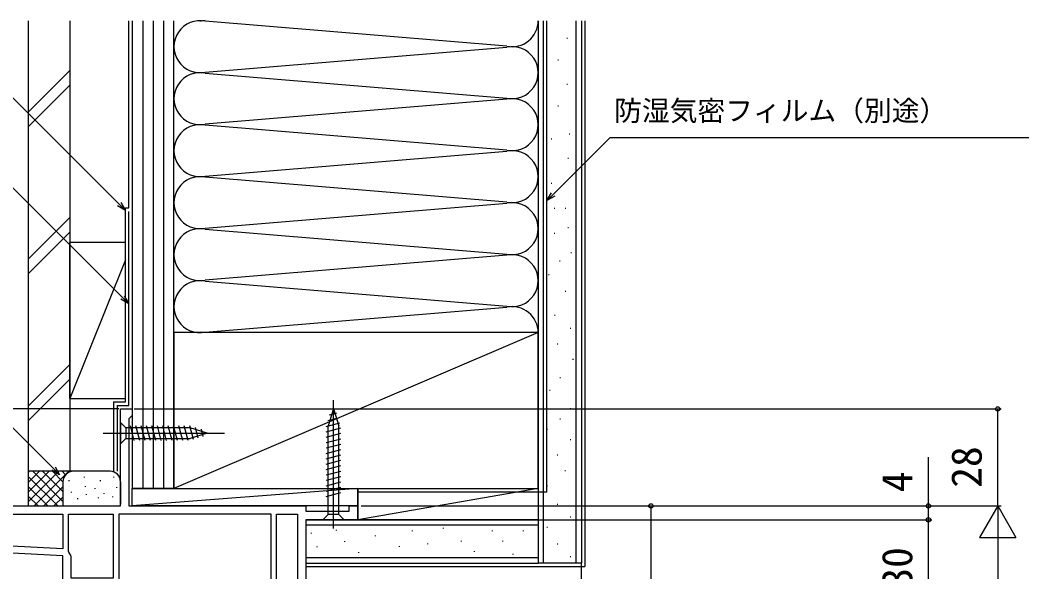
# Model space of a CAD drawing. Units: millimetres, scale not verified. Extents: x -525 to 525, y -783 to 778.
# Drawn here: x -377.3 to -86.5, y 386.3 to 545.5 of the extents above; entities that cross this region are included whole.
import ezdxf
from ezdxf.enums import TextEntityAlignment as Align

# ---------------------------------------------------------------- set-up
doc = ezdxf.new("R2010")
doc.units = ezdxf.units.MM
doc.header["$LTSCALE"] = 4
for name, color, linetype in [('0-3_YKK_11', 7, 'Continuous'), ('0-6_YKK_13', 4, 'Continuous'), ('0-8_YKK_D', 6, 'Continuous'), ('0-A_YSS_K', 3, 'Continuous'), ('0-B_YSS_KE', 3, 'Continuous')]:
    doc.layers.add(name, color=color, linetype=linetype)
doc.styles.add('ＭＳ ゴシック', font='')
doc.styles.get('ＭＳ ゴシック').set_extended_font_data('MS Gothic')

msp = doc.modelspace()

# ---------------------------------------------------------------- linework, layer by layer
at = {"layer": '0-3_YKK_11'}
for points in [[(-409, 405.3), (-348.4, 405.3), (-348.4, 433.3), (-345, 433.3), (-345, 431.4), (-345.5, 430.9), (-346, 430.4), (-346, 405.3), (-295, 405.3), (-295, 403.8), (-282.5, 403.8), (-282.5, 405.3), (-280, 405.3), (-280, 401.3), (-295, 401.3), (-295, 349.3), (-296.8, 349.3), (-296.8, 351.3), (-305, 351.3), (-305, 354.6)], [(-363.282, 391.935), (-363.4, 392.258), (-363.4, 402.9), (-350.5, 402.9)], [(-350.5, 402.9), (-350.5, 384.5), (-362.6, 384.5), (-362.6, 390.067)], [(-305, 402.9), (-348.9, 402.9), (-348.9, 384.1), (-348.762, 383.755)], [(-306.4, 381.9), (-305, 381.9), (-305, 402.9)], [(-358.785, 376.474), (-357.793, 382.1), (-362.6, 382.1), (-362.6, 376.744), (-362.058, 375.876), (-362.377, 375.3), (-365, 375.3), (-365, 390.942), (-409.052, 393.25)]]:
    msp.add_lwpolyline(points, dxfattribs=at)
for points in [[(-365, 392.944), (-407.6, 395.177), (-407.6, 402.9), (-365, 402.9)], [(-297.4, 402.9), (-297.4, 376.9), (-303.4, 376.9), (-303.4, 402.9)]]:
    msp.add_lwpolyline(points, close=True, dxfattribs=at)
msp.add_arc((-365.5, 390.067), 2.9, 359.99999, 40.11919, dxfattribs=at)
at = {"layer": '0-6_YKK_13'}
for p, q in [((-287, 433.3), (-288.55, 428.384)), ((-287, 398.8), (-287.001, 435.8)), ((-287, 433.3), (-285.45, 428.384)), ((-287, 433.3), (-285.45, 428.384)), ((-288.647, 429.908), (-285.611, 430.721)), ((-288.112, 431.604), (-286.062, 432.153)), ((-348.4, 429.4), (-348.4, 423.2)), ((-348.4, 429.4), (-346.85, 427.85)), ((-328.316, 427.85), (-346.85, 427.85)), ((-346.85, 427.85), (-346.85, 424.75)), ((-344.424, 424.2), (-345.549, 428.4)), ((-342.871, 424.2), (-343.996, 428.4)), ((-341.318, 424.2), (-342.443, 428.4)), ((-339.765, 424.2), (-340.89, 428.4)), ((-338.212, 424.2), (-339.337, 428.4)), ((-336.659, 424.2), (-337.784, 428.4)), ((-335.106, 424.2), (-336.231, 428.4)), ((-333.553, 424.2), (-334.679, 428.4)), ((-332, 424.2), (-333.126, 428.4)), ((-330.447, 424.2), (-331.573, 428.4)), ((-328.894, 424.2), (-330.02, 428.4)), ((-327.411, 424.459), (-328.467, 428.4)), ((-323.4, 426.3), (-328.316, 427.85)), ((-325.979, 424.91), (-326.792, 427.946)), ((-289.1, 428.233), (-285.159, 429.289)), ((-289.1, 426.68), (-284.9, 427.806)), ((-288.55, 402.85), (-288.55, 428.384)), ((-285.45, 402.85), (-285.45, 428.384)), ((-353.4, 426.3), (-318.4, 426.3)), ((-348.4, 423.2), (-346.85, 424.75)), ((-346.85, 424.75), (-328.316, 424.75)), ((-323.4, 426.3), (-328.316, 424.75)), ((-324.547, 425.362), (-325.096, 427.412)), ((-289.1, 425.127), (-284.9, 426.253)), ((-289.1, 423.574), (-284.9, 424.7)), ((-289.1, 422.021), (-284.9, 423.147)), ((-289.1, 420.468), (-284.9, 421.594)), ((-289.1, 418.916), (-284.9, 420.041)), ((-289.1, 417.363), (-284.9, 418.488)), ((-289.1, 415.81), (-284.9, 416.935)), ((-289.1, 414.257), (-284.9, 415.382)), ((-289.1, 412.704), (-284.9, 413.829)), ((-289.1, 411.151), (-284.9, 412.276)), ((-289.1, 409.598), (-284.9, 410.724)), ((-289.1, 408.045), (-284.9, 409.171)), ((-290.1, 401.3), (-288.55, 402.85))]:
    msp.add_line(p, q, dxfattribs=at)
msp.add_lwpolyline([(-290.1, 401.3), (-283.9, 401.3), (-285.45, 402.85), (-288.55, 402.85)], dxfattribs=at)
at = {"layer": '0-8_YKK_D'}
for p, q in [((-348.9, 433.3), (-431, 433.3)), ((-344.5, 433.3), (-94.5, 433.3)), ((-95.5, 405.3), (-95.5, 433.3)), ((-279, 405.3), (-94.5, 405.3)), ((-279, 405.3), (-94.5, 405.3)), ((-279, 405.3), (-114.5, 405.3)), ((-279, 405.3), (-114.5, 405.3)), ((-279, 405.3), (-194.5, 405.3)), ((-195.5, 405.3), (-195.5, 360.304)), ((-115.5, 375.3), (-115.5, 405.3)), ((-95.5, 405.3), (-100.75, 396.207)), ((-95.5, 405.3), (-90.25, 396.207)), ((-95.5, 405.3), (-95.5, 387.113)), ((-279, 401.3), (-114.5, 401.3)), ((-100.75, 396.207), (-90.25, 396.207)), ((-95.5, 394.8), (-95.5, 65.8))]:
    msp.add_line(p, q, dxfattribs=at)
for points in [[(-347, 490.541), (-348.803, 492.344), (-379.565, 523.106), (-491.51, 523.106)], [(-225.5, 493.382), (-223.697, 495.185), (-207.239, 511.642), (-86.546, 511.642)], [(-346, 463.632), (-347.803, 465.435), (-380.419, 498.051), (-472.885, 498.051)], [(-223.214, 494.702), (-225.5, 493.382), (-224.18, 495.668)], [(-348.32, 492.827), (-347, 490.541), (-349.286, 491.861)], [(-365.964, 414.268), (-367.767, 416.071), (-426.224, 474.528), (-510.256, 474.528)], [(-347.32, 465.918), (-346, 463.632), (-348.286, 464.952)], [(-115.5, 401.3), (-115.5, 405.3), (-115.5, 419.418)], [(-367.284, 416.554), (-365.964, 414.268), (-368.25, 415.588)]]:
    msp.add_lwpolyline(points, dxfattribs=at)
for centre in [(-95.5, 433.3), (-195.5, 405.3), (-115.5, 405.3), (-115.5, 405.3), (-115.5, 401.3)]:
    msp.add_circle(centre, 0.637, dxfattribs=at)
at = {"layer": '0-A_YSS_K'}
for p, q in [((-345, 545.3), (-345, 410.3)), ((-342, 545.3), (-342, 410.3)), ((-339, 545.3), (-339, 410.3)), ((-336, 545.3), (-336, 410.3)), ((-333, 455.3), (-333, 545.3)), ((-333, 410.3), (-333, 545.3)), ((-237.032, 537.958), (-323.968, 545.142)), ((-226.5, 388.8), (-226.5, 545.3)), ((-217, 388.8), (-217, 545.3)), ((-214.5, 545.3), (-214.5, 387.8)), ((-219.765, 540.272), (-219.565, 540.272)), ((-323.968, 530.458), (-237.032, 537.642)), ((-222.36, 534.044), (-222.16, 534.044)), ((-375, 518.938), (-363, 530.938)), ((-323.968, 530.142), (-237.032, 522.958)), ((-375, 514.695), (-363, 526.695)), ((-219.765, 527.01), (-219.565, 527.01)), ((-237.032, 522.642), (-323.968, 515.458)), ((-222.36, 520.783), (-222.16, 520.783)), ((-228, 519.023), (-228, 455.3)), ((-237.032, 507.958), (-323.968, 515.142)), ((-219.083, 512.673), (-218.883, 512.673)), ((-224.219, 511.249), (-224.019, 511.249)), ((-323.968, 500.458), (-237.032, 507.642)), ((-219.417, 505.647), (-219.217, 505.647)), ((-237.032, 492.958), (-323.968, 500.142)), ((-224.219, 498.444), (-224.019, 498.444)), ((-323.968, 485.458), (-237.032, 492.642)), ((-223.418, 491.241), (-223.218, 491.241)), ((-220.217, 491.241), (-220.017, 491.241)), ((-375, 476.511), (-363, 488.511)), ((-219.417, 485.639), (-219.217, 485.639)), ((-375, 472.269), (-363, 484.269)), ((-323.968, 485.142), (-237.032, 477.958)), ((-223.418, 484.039), (-223.218, 484.039)), ((-347, 481.3), (-363, 481.3)), ((-363, 436.3), (-363, 481.3)), ((-345, 481.3), (-345, 436.3)), ((-237.032, 477.642), (-323.968, 470.458)), ((-218.616, 478.436), (-218.416, 478.436)), ((-347, 476.3), (-363, 436.3)), ((-221.818, 476.035), (-221.618, 476.035)), ((-225.019, 472.034), (-224.819, 472.034)), ((-323.968, 470.142), (-237.032, 462.958)), ((-220.217, 467.232), (-220.017, 467.232)), ((-323.968, 455.458), (-237.032, 462.642)), ((-223.277, 460.301), (-223.077, 460.301)), ((-218.801, 456.571), (-218.601, 456.571)), ((-228, 455.3), (-333, 410.3)), ((-222.531, 452.095), (-222.331, 452.095)), ((-363, 446.085), (-375, 434.085)), ((-218.055, 447.619), (-217.855, 447.619)), ((-221.785, 442.397), (-221.585, 442.397)), ((-375, 429.842), (-363, 441.842)), ((-363, 436.3), (-347, 436.3)), ((-224.769, 438.668), (-224.569, 438.668)), ((-218.801, 433.446), (-218.601, 433.446)), ((-221.785, 430.462), (-221.585, 430.462)), ((-225.515, 427.478), (-225.315, 427.478)), ((-218.801, 424.494), (-218.601, 424.494)), ((-222.531, 420.018), (-222.331, 420.018)), ((-375, 415.3), (-375, 405.3)), ((-362, 415.3), (-375, 415.3)), ((-375, 406.442), (-366.142, 415.3)), ((-375, 409.271), (-368.971, 415.3)), ((-375, 412.099), (-371.799, 415.3)), ((-375, 414.927), (-374.627, 415.3)), ((-375, 413.785), (-366.515, 405.3)), ((-373.686, 415.3), (-365, 406.614)), ((-373.314, 405.3), (-363.314, 415.3)), ((-370.858, 415.3), (-365, 409.442)), ((-368.029, 415.3), (-365, 412.271)), ((-365.201, 415.3), (-364.219, 414.318)), ((-362.373, 415.3), (-362.352, 415.279)), ((-351.4, 415.3), (-362, 415.3)), ((-358.833, 413.496), (-358.833, 413.696)), ((-350.318, 413.496), (-350.318, 413.696)), ((-220.293, 415.542), (-220.093, 415.542)), ((-375, 410.957), (-369.343, 405.3)), ((-370.485, 405.3), (-365, 410.785)), ((-365, 412.3), (-365, 405.3)), ((-363.172, 412.495), (-363.172, 412.695)), ((-358.499, 410.826), (-358.499, 411.026)), ((-355.706, 410.223), (-355.706, 410.423)), ((-354.159, 412.495), (-354.159, 412.695)), ((-349.486, 410.492), (-349.486, 410.692)), ((-348.4, 412.3), (-348.4, 405.8)), ((-280, 410.3), (-345, 405.3)), ((-333, 410.3), (-345, 410.3)), ((-228, 410.3), (-280, 401.3)), ((-225.515, 411.066), (-225.315, 411.066)), ((-375, 408.128), (-372.172, 405.3)), ((-367.657, 405.3), (-364.982, 407.975)), ((-362.505, 409.157), (-362.505, 409.357)), ((-360.674, 407.301), (-360.674, 407.501)), ((-358.165, 408.489), (-358.165, 408.689)), ((-354.745, 407.516), (-354.745, 407.716)), ((-353.158, 408.823), (-353.158, 409.023)), ((-350.651, 407.82), (-350.651, 408.02)), ((-222.531, 405.844), (-222.331, 405.844)), ((-218.801, 402.114), (-218.601, 402.114)), ((-228, 399.8), (-295, 399.8)), ((-286.136, 398.184), (-286.136, 398.384)), ((-255.319, 398.745), (-255.319, 398.945)), ((-225.515, 399.13), (-225.315, 399.13)), ((-293.339, 397.383), (-293.339, 397.583)), ((-274.932, 396.583), (-274.932, 396.783)), ((-264.271, 397.999), (-264.271, 398.199)), ((-241.146, 397.999), (-241.146, 398.199)), ((-232.194, 397.999), (-232.194, 398.199)), ((-291.739, 393.382), (-291.739, 393.582)), ((-283.735, 394.982), (-283.735, 395.182)), ((-268.001, 393.523), (-268.001, 393.723)), ((-259.795, 394.269), (-259.795, 394.469)), ((-250.097, 395.015), (-250.097, 395.215)), ((-238.162, 395.015), (-238.162, 395.215)), ((-222.531, 394.409), (-222.331, 394.409)), ((-228, 390.3), (-295, 390.3)), ((-279.734, 391.781), (-279.734, 391.981)), ((-246.368, 392.031), (-246.368, 392.231)), ((-235.178, 391.285), (-235.178, 391.485)), ((-218.801, 390.679), (-218.601, 390.679)), ((-295, 387.8), (-214.5, 387.8)), ((-215.5, 231.8), (-215.5, 388.8))]:
    msp.add_line(p, q, dxfattribs=at)
for points in [[(-280, 405.3), (-345, 405.3), (-345, 410.3), (-280, 410.3)], [(-280, 410.3), (-228, 410.3), (-228, 401.3), (-280, 401.3)]]:
    msp.add_lwpolyline(points, close=True, dxfattribs=at)
for centre, radius, start, end in [((-325.5, 537.8), 7.5, 78.21649, 281.78353), ((-325.5, 552.8), 7.5, 269.93584, 281.78353), ((-235.5, 545.3), 7.5, 258.21646, 0.00003), ((-235.5, 530.3), 7.5, 258.21646, 101.78354), ((-325.5, 522.8), 7.5, 78.21649, 281.78353), ((-235.5, 515.3), 7.5, 258.21646, 101.78354), ((-325.5, 507.8), 7.5, 78.21648, 281.78353), ((-235.5, 500.3), 7.5, 258.21646, 101.78354), ((-325.5, 492.8), 7.5, 78.21649, 281.78353), ((-235.5, 485.3), 7.5, 258.21646, 101.78354), ((-325.5, 477.8), 7.5, 78.21649, 281.78353), ((-235.5, 470.3), 7.5, 258.21646, 101.78354), ((-325.5, 462.8), 7.5, 78.21649, 281.78353), ((-235.5, 455.3), 7.5, 0, 101.78354), ((-362, 412.3), 3, 90, 180), ((-351.4, 412.3), 3, 0, 90)]:
    msp.add_arc(centre, radius, start, end, dxfattribs=at)
at = {"layer": '0-B_YSS_KE'}
for p, q in [((-375, 545.3), (-375, 415.3)), ((-363, 545.3), (-363, 415.3)), ((-228, 545.3), (-228, 388.8)), ((-225.5, 409.3), (-225.5, 545.3)), ((-350.4, 435.3), (-350.4, 415.3)), ((-349.4, 434.3), (-349.4, 415.3)), ((-363, 415.3), (-375, 415.3)), ((-225.5, 409.3), (-280, 409.3)), ((-295, 388.8), (-228, 388.8))]:
    msp.add_line(p, q, dxfattribs=at)
for points in [[(-350.4, 435.3), (-347, 435.3), (-347, 491.3), (-346, 491.3), (-346, 545.3)], [(-215.5, 545.3), (-215.5, 388.8), (-228, 388.8)], [(-349.4, 434.3), (-346, 434.3), (-346, 490.3)], [(-295, 401.3), (-228, 401.3), (-228, 388.8)]]:
    msp.add_lwpolyline(points, dxfattribs=at)
msp.add_lwpolyline([(-333, 455.3), (-333, 410.3), (-228, 410.3), (-228, 455.3)], close=True, dxfattribs=at)

# ---------------------------------------------------------------- texts
at = {"layer": '0-8_YKK_D', "style": 'ＭＳ ゴシック'}
msp.add_text('防湿気密フィルム（別途）', height=5.865, dxfattribs=at).set_placement((-206.08, 514.649), align=Align.BOTTOM_LEFT)
for s, p in [('28', (-97.5, 410.539)), ('4', (-117.5, 409.236)), ('30', (-117.5, 381.436))]:
    msp.add_text(s, height=8.798, rotation=90, dxfattribs=at).set_placement(p, align=Align.BOTTOM_LEFT)

doc.saveas('drawing.dxf')
